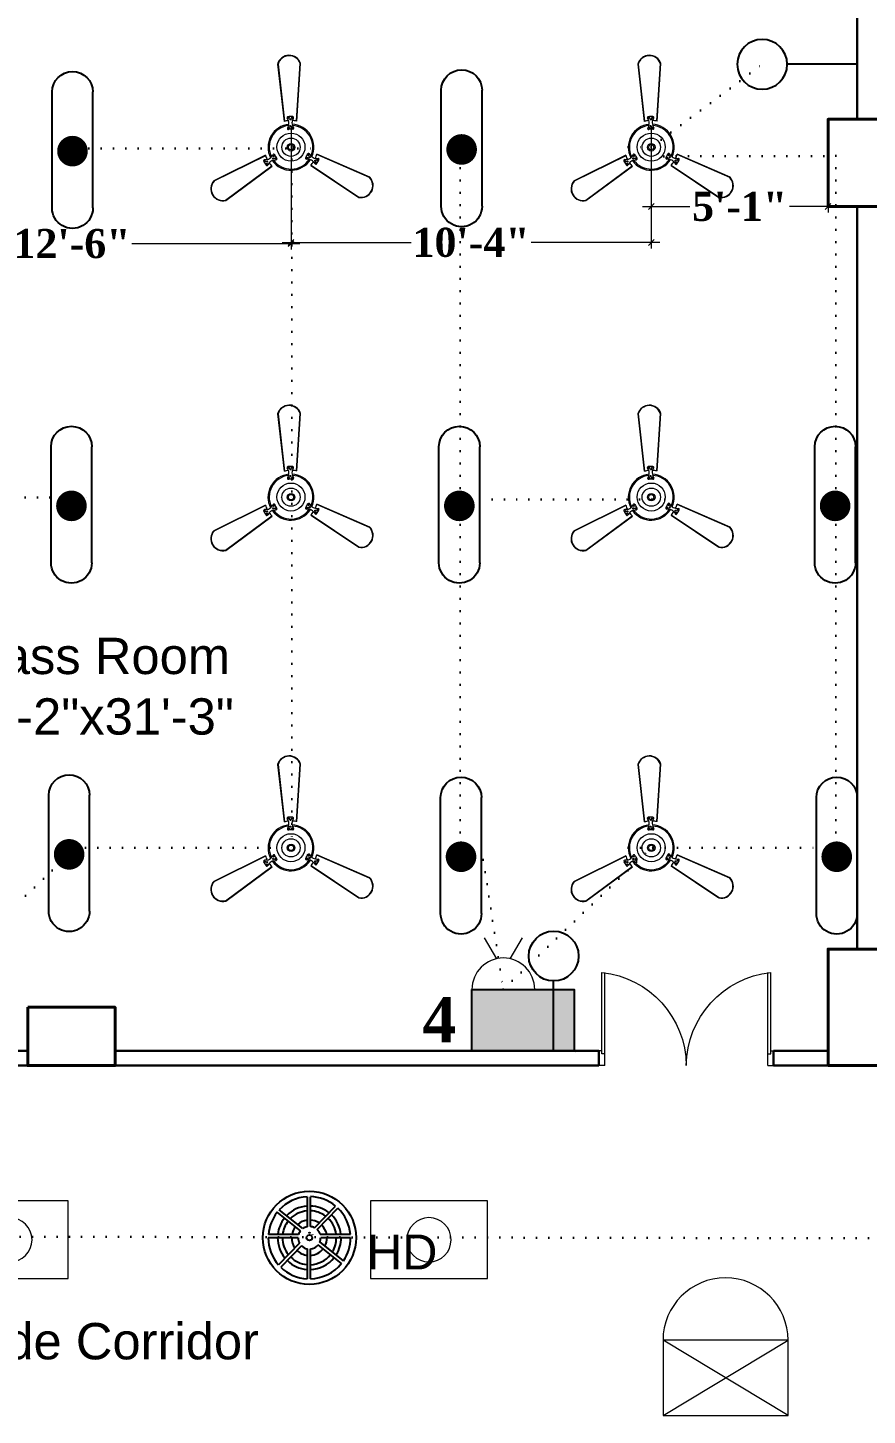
# Model space of a CAD drawing. Header units: inches. Extents: x -12 to 20935469, y -1604 to 24729220.
# Drawn here: x 20824486.9 to 20824775.3, y 24654410.2 to 24654886.8 of the extents above; entities that cross this region are included whole.
import ezdxf

# ---------------------------------------------------------------- set-up
doc = ezdxf.new("R2010")
doc.units = ezdxf.units.IN
doc.header["$LTSCALE"] = 0.03
doc.header["$MEASUREMENT"] = 0
doc.header["$PDMODE"] = 32
doc.header["$PDSIZE"] = 15
doc.linetypes.add('ACAD_ISO02W100', pattern=[15, 12, -3])
doc.linetypes.add('DOT', pattern=[0.25, 0, -0.25])
for name, color, linetype, lineweight in [('0-elect.fixture-3 fan', 200, 'Continuous', 20), ('2', 7, 'Continuous', 9), ('CL BOX', 90, 'ACAD_ISO02W100', 0), ('column', 1, 'Continuous', 40), ('Dimiention', 75, 'Continuous', 18), ('Door', 7, 'Continuous', 18), ('E-CF', 4, 'Continuous', 30), ('line', 7, 'Continuous', 9), ('Main Wall', 7, 'Continuous', 30)]:
    doc.layers.add(name, color=color, linetype=linetype, lineweight=lineweight)
for name, color, linetype in [('DIM TEXT 2025', 7, 'Continuous'), ('FUR', 251, 'Continuous'), ('H', 154, 'Continuous'), ('heat detactor', 8, 'Continuous'), ('SB TEXT', 215, 'DOT'), ('TEXT', 7, 'Continuous'), ('w', 188, 'DOT')]:
    doc.layers.add(name, color=color, linetype=linetype)
doc.styles.add('2', font='swisscl.ttf')
doc.styles.add('RomanS', font='arial.ttf', dxfattribs={"height": 12})
doc.styles.get("Standard").update_dxf_attribs({"font": 'timesbd.ttf'})
doc.dimstyles.new('Standard 8', dxfattribs={"dimtxt": 7, "dimasz": 2, "dimexe": 2, "dimexo": 2, "dimgap": 2, "dimtad": 0, "dimdec": 0, "dimzin": 3, "dimdsep": 46, "dimlunit": 4, "dimtxsty": 'Standard', "dimblk": 'OBLIQUE', "dimcen": 3, "dimdle": 3, "dimclrd": 256, "dimclre": 256, "dimclrt": 256, "dimadec": 0, "dimazin": 0, "dimtfac": 1, "dimtdec": 0, "dimtix": 1, "dimtofl": 0, "dimtmove": 0, "dimatfit": 0, "dimldrblk": 'OBLIQUE', "dimfxl": 1, "dimtolj": 1, "dimtzin": 0, "dimlwd": -1, "dimlwe": -1, "dimarcsym": 0})

# ---------------------------------------------------------------- blocks, each defined once
blk = doc.blocks.new('A$C36295410')
at = {"layer": 'Door'}
for p, q in [((1, 4), (1, 32)), ((2, 0), (2, 31.98)), ((58, 0), (58, 31.98)), ((59, 4), (59, 32)), ((1, 5), (0, 5)), ((59, 5), (60, 5)), ((2, 4), (1, 4)), ((58, 4), (59, 4)), ((2, 0), (0, 0)), ((58, 0), (60, 0))]:
    blk.add_line(p, q, dxfattribs=at)
for centre, start, end in [((-2.53, -0.34), 0.5906, 83.7783), ((62.53, -0.34), 96.2217, 179.4094)]:
    blk.add_arc(centre, 32.53, start, end, dxfattribs=at)
blk = doc.blocks.new('E-CF')
at = {"layer": '0-elect.fixture-3 fan', "color": 230, "linetype": 'ByBlock', "lineweight": 13, "ltscale": 5}
for p, q in [((-1.45, 6.53), (-2.38, 20.87)), ((-1.35, 6.55), (-2.29, 20.85)), ((3.24, 20.73), (1.65, 6.48)), ((3.34, 20.73), (1.74, 6.45)), ((-19.63, -7.46), (-6.46, -1.71)), ((-19.57, -7.54), (-6.43, -1.8)), ((6.34, -2.1), (19.2, -8.44)), ((6.37, -2.01), (19.25, -8.36)), ((-4.99, -4.44), (-16.92, -12.4)), ((-4.93, -4.51), (-16.88, -12.49)), ((16.28, -13.26), (4.71, -4.73)), ((16.32, -13.17), (4.78, -4.66))]:
    blk.add_line(p, q, dxfattribs=at)
at = {"layer": '0-elect.fixture-3 fan', "color": 232, "linetype": 'ByBlock', "lineweight": 13, "ltscale": 5}
for p, q in [((-0.33, 6.68), (-0.62, 7.28)), ((-0.29, 7.46), (-0.15, 7.2)), ((-0.02, 6.87), (0.23, 7.01)), ((0.48, 7.43), (0.62, 7.18)), ((0.63, 6.66), (0.96, 7.25)), ((-0.35, 5.43), (-0.66, 4.81)), ((-0.35, 4.97), (-0.22, 4.72)), ((0.04, 5.2), (0.29, 5.33)), ((0.42, 4.9), (0.56, 4.65)), ((0.6, 5.41), (0.87, 4.78)), ((-6.08, -2.77), (-6.75, -2.79)), ((-6.68, -3.29), (-6.53, -3.05)), ((-5.94, -3.44), (-6.18, -3.29)), ((-4.99, -2.18), (-4.57, -1.62)), ((-4.52, -2.55), (-4.76, -2.41)), ((-4.53, -3.01), (-3.84, -2.97)), ((-4.46, -2.08), (-4.31, -1.83)), ((-4.13, -2.78), (-3.98, -2.54)), ((4.38, -3.22), (3.69, -3.14)), ((4.03, -2.81), (3.74, -2.8)), ((4.47, -2.17), (4.18, -2.17)), ((4.47, -2.63), (4.47, -2.91)), ((4.87, -2.41), (4.49, -1.83)), ((5.94, -3.05), (6.61, -3.1)), ((5.95, -3.42), (5.94, -3.7)), ((-6.31, -3.97), (-6.16, -3.73)), ((-5.62, -3.61), (-6, -4.17)), ((5.44, -3.87), (5.79, -4.45)), ((6.19, -4.13), (5.9, -4.12)), ((6.6, -3.47), (6.31, -3.46))]:
    blk.add_line(p, q, dxfattribs=at)
at = {"layer": '0-elect.fixture-3 fan', "color": 5, "lineweight": 13}
blk.add_line((0, 0), (0, 0), dxfattribs=at)
at = {"layer": '0-elect.fixture-3 fan', "color": 230, "linetype": 'ByBlock', "lineweight": 13, "ltscale": 5, "extrusion": (0, 0, -1)}
for centre, major_axis, start_param, end_param in [((0.46, 19.91), (-2.12, 2.12), 5.823867, 8.359631), ((0.46, 19.91), (-2.05, 2.05), 5.830329, 8.353169), ((0, 0), (-4.05, 4.05), 5.068563, 7.021343), ((0, 0), (-3.85, 3.85), 5.085186, 7.003917), ((0, 0), (4.72, 4.72), -1.003222, -0.833722), ((0, 0), (-4.05, 4.05), 0.879773, 2.832553), ((0, 0), (-3.85, 3.85), 0.896396, 2.815126), ((0, 0), (4.72, 4.72), -0.690743, -0.521244), ((0, 0), (-4.72, 4.72), 5.068843, 5.238343), ((0, 0), (4.05, 4.05), 1.403372, 3.356151), ((0, 0), (-3.85, 3.85), 2.990791, 4.909522), ((0, 0), (-4.72, 4.72), 2.66197, 2.831469), ((0, 0), (4.72, 4.72), 3.185569, 3.355068), ((0, 0), (4.72, 4.72), 1.403652, 1.573151), ((-17.47, -9.55), (-2.12, 2.12), 3.729471, 6.265236), ((-17.47, -9.55), (-2.05, 2.05), 3.735934, 6.258773), ((17, -10.35), (-2.12, 2.12), 1.635076, 4.170841), ((17, -10.35), (2.05, 2.05), 0.070743, 2.593582)]:
    blk.add_ellipse(centre, major_axis=major_axis, ratio=1, start_param=start_param, end_param=end_param, dxfattribs=at)
at = {"layer": '0-elect.fixture-3 fan', "color": 232, "linetype": 'ByBlock', "lineweight": 13, "ltscale": 5, "extrusion": (0, 0, -1)}
for centre, major_axis, start_param, end_param in [((-0.41, 7.39), (-0.169, 0.169), 5.038692, 7.013305), ((0, 0), (5.4, 5.4), -0.840677, -0.683789), ((-0.22, 7.33), (0.101, 0.101), 3.926991, 10.210176), ((0.11, 6.94), (0.101, 0.101), 3.926991, 10.210176), ((0.55, 7.31), (0.101, 0.101), 3.926991, 10.210176), ((0.75, 7.36), (-0.169, 0.169), 0.887007, 2.86162), ((-0.44, 4.71), (0.169, 0.169), 2.26283, 4.381754), ((-0.28, 4.84), (0.101, 0.101), 3.926991, 10.210176), ((0, 0), (3.17, 3.17), -0.878763, -0.645703), ((-2.18, 6.1), (-1.37, 1.37), 2.052913, 2.705807), ((0.17, 5.27), (0.101, 0.101), 3.926991, 10.210176), ((0.49, 4.78), (0.101, 0.101), 3.926991, 10.210176), ((2.58, 5.99), (1.46, 1.46), 3.643048, 4.257264), ((0.66, 4.68), (0.169, 0.169), 0.376965, 2.49589), ((-6.75, -3.02), (0.169, 0.169), 3.505001, 5.479614), ((0, 0), (-5.4, 5.4), 4.91891, 5.075797), ((-6.6, -3.17), (0.101, 0.101), 3.926991, 10.210176), ((-6.06, -3.36), (0.101, 0.101), 3.926991, 10.210176), ((-6.47, -0.75), (1.46, 1.46), 1.548653, 2.162869), ((-4.19, -4.93), (-1.37, 1.37), 6.241703, 6.894597), ((-4.64, -2.48), (-0.101, 0.101), 5.497787, 11.780972), ((-4.38, -1.76), (-0.169, 0.169), 6.136552, 8.255476), ((-4.38, -1.96), (-0.101, 0.101), 5.497787, 11.780972), ((-4.05, -2.66), (0.101, 0.101), 3.926991, 10.210176), ((0, 0), (-3.17, 3.17), 4.880824, 5.113884), ((-3.86, -2.73), (0.169, 0.169), 0.168435, 2.287359), ((3.72, -2.9), (0.169, 0.169), 2.471361, 4.590285), ((0, 0), (-3.17, 3.17), 2.786429, 3.019489), ((3.89, -2.81), (0.101, 0.101), 3.926991, 10.210176), ((4.29, -1.97), (-0.169, 0.169), 5.928021, 8.046946), ((4.33, -2.17), (0.101, 0.101), 3.926991, 10.210176), ((4.47, -2.77), (0.101, 0.101), 3.926991, 10.210176), ((3.89, -5.22), (-1.46, 1.46), 1.025054, 1.63927), ((6.36, -1.16), (1.37, 1.37), 2.576511, 3.229406), ((5.95, -3.56), (-0.101, 0.101), 5.497787, 11.780972), ((0, 0), (-5.4, 5.4), 2.824515, 2.981402), ((6.45, -3.47), (-0.101, 0.101), 5.497787, 11.780972), ((6.6, -3.33), (-0.169, 0.169), 0.849902, 2.824515), ((-6.19, -4.04), (0.169, 0.169), 1.373501, 3.348114), ((-6.24, -3.85), (0.101, 0.101), 3.926991, 10.210176), ((6, -4.32), (-0.169, 0.169), 2.981402, 4.956015), ((6.05, -4.13), (0.101, 0.101), 3.926991, 10.210176)]:
    blk.add_ellipse(centre, major_axis=major_axis, ratio=1, start_param=start_param, end_param=end_param, dxfattribs=at)
at = {"layer": '0-elect.fixture-3 fan', "linetype": 'ByBlock', "lineweight": 13, "ltscale": 5, "extrusion": (0, 0, -1)}
blk.add_ellipse((0.01, 0.03), major_axis=(-2.47, 2.47), ratio=1, start_param=5.497787, end_param=11.780972, dxfattribs=at)
at = {"layer": '0-elect.fixture-3 fan', "color": 200, "linetype": 'ByBlock', "lineweight": 13, "ltscale": 5, "extrusion": (0, 0, -1)}
blk.add_ellipse((0, 0), major_axis=(-1.61, 1.61), ratio=1, start_param=5.497787, end_param=11.780972, dxfattribs=at)
at = {"layer": '0-elect.fixture-3 fan', "color": 190, "linetype": 'ByBlock', "lineweight": 13, "ltscale": 5, "extrusion": (0, 0, -1)}
for major_axis, start_param, end_param in [((0.666, 0.666), 3.926991, 10.210176), ((-0.461, 0.461), 5.497787, 11.780972)]:
    blk.add_ellipse((0, 0), major_axis=major_axis, ratio=1, start_param=start_param, end_param=end_param, dxfattribs=at)
blk = doc.blocks.new('_Oblique')
at = {"color": 0, "linetype": 'ByBlock', "lineweight": -2}
blk.add_line((-0.5, -0.5), (0.5, 0.5), dxfattribs=at)
blk = doc.blocks.new('*D297')
at = {"layer": 'Defpoints', "color": 0, "transparency": 16777216}
for p in [(20824426.84, 24654845.74), (20824577.32, 24654845.74), (20824577.32, 24654812.59)]:
    blk.add_point(p, dxfattribs=at)
at = {"layer": 'DIM TEXT 2025', "lineweight": 0, "transparency": 16777216}
for p, q in [((20824426.84, 24654845.74), (20824426.84, 24654810.59)), ((20824577.32, 24654845.74), (20824577.32, 24654810.59)), ((20824423.84, 24654812.59), (20824481.5, 24654812.59)), ((20824580.32, 24654812.59), (20824522.66, 24654812.59))]:
    blk.add_line(p, q, dxfattribs=at)
at = {"layer": 'DIM TEXT 2025', "lineweight": 0, "transparency": 16777216, "xscale": 2, "yscale": 2, "zscale": 2, "rotation": 180}
blk.add_blockref('_Oblique', (20824426.84, 24654812.59), dxfattribs=at)
at = {"layer": 'DIM TEXT 2025', "lineweight": 0, "transparency": 16777216, "xscale": 2, "yscale": 2, "zscale": 2}
blk.add_blockref('_Oblique', (20824577.32, 24654812.59), dxfattribs=at)
at = {"layer": 'DIM TEXT 2025', "lineweight": 0, "transparency": 16777216, "insert": (20824502.08, 24654812.59), "char_height": 10, "attachment_point": 5}
blk.add_mtext('\\A1;12\'-6"', dxfattribs=at)
blk = doc.blocks.new('*D298')
at = {"layer": 'Defpoints', "color": 0, "transparency": 16777216}
for p in [(20824577.32, 24654853.07), (20824701.1, 24654845.74), (20824701.1, 24654813.01)]:
    blk.add_point(p, dxfattribs=at)
at = {"layer": 'DIM TEXT 2025', "lineweight": 0, "transparency": 16777216}
for p, q in [((20824577.32, 24654853.07), (20824577.32, 24654811.01)), ((20824701.1, 24654845.74), (20824701.1, 24654811.01)), ((20824574.32, 24654813.01), (20824618.63, 24654813.01)), ((20824704.1, 24654813.01), (20824659.79, 24654813.01))]:
    blk.add_line(p, q, dxfattribs=at)
at = {"layer": 'DIM TEXT 2025', "lineweight": 0, "transparency": 16777216, "xscale": 2, "yscale": 2, "zscale": 2, "rotation": 180}
blk.add_blockref('_Oblique', (20824577.32, 24654813.01), dxfattribs=at)
at = {"layer": 'DIM TEXT 2025', "lineweight": 0, "transparency": 16777216, "xscale": 2, "yscale": 2, "zscale": 2}
blk.add_blockref('_Oblique', (20824701.1, 24654813.01), dxfattribs=at)
at = {"layer": 'DIM TEXT 2025', "lineweight": 0, "transparency": 16777216, "insert": (20824639.21, 24654813.01), "char_height": 10, "attachment_point": 5}
blk.add_mtext('\\A1;10\'-4"', dxfattribs=at)
blk = doc.blocks.new('*D184')
at = {"layer": 'Defpoints', "color": 0, "transparency": 16777216}
for p in [(20824701.1, 24654853.07), (20824761.85, 24654853.07), (20824761.85, 24654825.37)]:
    blk.add_point(p, dxfattribs=at)
at = {"layer": 'DIM TEXT 2025', "lineweight": 0, "transparency": 16777216}
for p, q in [((20824701.1, 24654853.07), (20824701.1, 24654823.37)), ((20824761.85, 24654853.07), (20824761.85, 24654823.37)), ((20824698.1, 24654825.37), (20824714.36, 24654825.37)), ((20824764.85, 24654825.37), (20824748.59, 24654825.37))]:
    blk.add_line(p, q, dxfattribs=at)
at = {"layer": 'DIM TEXT 2025', "lineweight": 0, "transparency": 16777216, "xscale": 2, "yscale": 2, "zscale": 2, "rotation": 180}
blk.add_blockref('_Oblique', (20824701.1, 24654825.37), dxfattribs=at)
at = {"layer": 'DIM TEXT 2025', "lineweight": 0, "transparency": 16777216, "xscale": 2, "yscale": 2, "zscale": 2}
blk.add_blockref('_Oblique', (20824761.85, 24654825.37), dxfattribs=at)
at = {"layer": 'DIM TEXT 2025', "lineweight": 0, "transparency": 16777216, "insert": (20824731.47, 24654825.37), "char_height": 10, "attachment_point": 5}
blk.add_mtext('\\A1;5\'-1"', dxfattribs=at)
blk = doc.blocks.new('FDDF')
at = {"layer": 'line', "color": 6, "linetype": 'Continuous', "lineweight": 25, "ltscale": 50}
for p, q in [((7351582.6, 3307777.3), (7351582.6, 3307351.8)), ((7351732.3, 3307777.3), (7351732.3, 3307351.8))]:
    blk.add_line(p, q, dxfattribs=at)
at = {"layer": 'line', "color": 6, "linetype": 'Continuous', "lineweight": 40, "ltscale": 50, "const_width": 56.1}
blk.add_lwpolyline([(7351657.4, 3307596.9, 1), (7351657.4, 3307540.8, 1)], format="xyb", close=True, dxfattribs=at)
at = {"layer": 'line', "color": 6, "linetype": 'Continuous', "lineweight": 25, "ltscale": 50}
for centre, start, end in [((7351657.4, 3307777.3), 0, 180), ((7351657.4, 3307351.8), 180, 0)]:
    blk.add_arc(centre, 74.8, start, end, dxfattribs=at)
blk = doc.blocks.new('fgftrfteter')
at = {"layer": 'Dimiention', "color": 4, "ltscale": 50}
for p, q in [((4580894.6, 2288122.5), (4580807.5, 2288269.4)), ((4580988.8, 2288122.5), (4581075.8, 2288269.4)), ((4580719.7, 2287905.6), (4581163.6, 2287905.6))]:
    blk.add_line(p, q, dxfattribs=at)
blk.add_arc((4580941.7, 2287905.6), 221.9, 0, 180, dxfattribs=at)
blk = doc.blocks.new('2PIN')
at = {"layer": 'H', "true_color": 0x000000, "transparency": 33554567}
h = blk.add_hatch(color=18, dxfattribs=at)
h.dxf.hatch_style = 1
h.paths.add_polyline_path([(20823026.99, 24658981.16), (20822972.29, 24658981.16), (20822972.29, 24658948.3), (20823026.99, 24658948.3)])
blk.add_lwpolyline([(20822972.29, 24658981.16), (20823026.99, 24658981.16), (20823026.99, 24658948.3), (20822972.29, 24658948.3)], close=True)
at = {"layer": '2', "color": 6, "lineweight": 25, "transparency": 33554648, "xscale": 0.07559514081214198, "yscale": 0.07559514081214198, "zscale": 0.07559514081214198}
blk.add_blockref('fgftrfteter', (20476692.14, 24486026.62), dxfattribs=at)
blk = doc.blocks.new('bulb')
at = {"layer": 'line', "color": 4, "lineweight": 25, "ltscale": 50}
for p, q in [((20823168.7, 24658803.9), (20823168.7, 24658777.61)), ((20823168.7, 24658790.76), (20823209.88, 24658790.76))]:
    blk.add_line(p, q, dxfattribs=at)
blk.add_circle((20823224.56, 24658790.76), 14.68, dxfattribs=at)
blk = doc.blocks.new('GGGFGFG')
at = {"layer": 'line', "color": 4, "ltscale": 50}
for p, q in [((7356688.2, 3293208.1), (7357003, 3293208.1)), ((7356688.2, 3292998.4), (7356688.2, 3293208.1)), ((7357003, 3293208.1), (7357003, 3292998.4)), ((7357003, 3292998.4), (7356688.2, 3292998.4))]:
    blk.add_line(p, q, dxfattribs=at)
blk.add_circle((7356845.6, 3293103.2), 59.6, dxfattribs=at)
blk = doc.blocks.new('JIJUUU')
at = {"layer": 'Dimiention', "color": 4, "ltscale": 50}
for p, q in [((7358869.5, 3293274.4), (7359075.2, 3293616.9)), ((7358869.5, 3293616.9), (7359075.2, 3293274.4))]:
    blk.add_line(p, q, dxfattribs=at)
blk.add_lwpolyline([(7359075.2, 3293616.9), (7358869.5, 3293616.9), (7358869.5, 3293274.4), (7359075.2, 3293274.4)], close=True, dxfattribs=at)
blk.add_arc((7359075.2, 3293445.7), 171.3, 270, 90, dxfattribs=at)
blk = doc.blocks.new('heat detaCTOR')
for p, q in [((20826806.99, 24664335.71), (20826806.99, 24664325.41)), ((20826808.1, 24664325.48), (20826808.1, 24664335.73)), ((20826809.56, 24664325.06), (20826816.75, 24664332.51)), ((20826804.72, 24664323.99), (20826796.69, 24664330.35)), ((20826805.53, 24664324.77), (20826797.4, 24664331.19)), ((20826810.46, 24664324.4), (20826817.58, 24664331.78)), ((20826804.07, 24664322.73), (20826793.7, 24664322.73)), ((20826821.85, 24664322.73), (20826811.48, 24664322.73)), ((20826803.91, 24664321.62), (20826793.66, 24664321.62)), ((20826804.41, 24664319.72), (20826797.2, 24664312.27)), ((20826805.09, 24664318.84), (20826797.97, 24664311.46)), ((20826806.99, 24664317.83), (20826806.99, 24664307.52)), ((20826818.83, 24664312.83), (20826810.79, 24664319.19)), ((20826819.48, 24664313.72), (20826811.36, 24664320.16)), ((20826821.9, 24664321.62), (20826811.65, 24664321.62)), ((20826808.1, 24664307.5), (20826808.1, 24664317.77))]:
    blk.add_line(p, q)
at = {"layer": 'heat detactor'}
for radius in [16.02, 0.961]:
    blk.add_circle((20826807.78, 24664321.62), radius, dxfattribs=at)
at = {"layer": 'heat detactor', "ltscale": 50}
for radius, start, end in [(14.12, 93.1805, 137.2895), (14.12, 50.5228, 88.685), (14.12, 141.7875, 175.4795), (9.26, 95.4082, 134.2403), (6.08, 97.3867, 131.5175), (6.08, 56.4828, 86.9346), (9.26, 53.6686, 87.7533), (9.26, 7.6691, 45.9996), (14.12, 4.5205, 46.0244), (9.26, 141.9072, 172.3309), (6.08, 142.0004, 169.5114), (3.87, 142.2004, 163.3657), (3.87, 101.6639, 125.5893), (1.65, 78.6551, 101.3184), (3.87, 62.6166, 85.1763), (1.65, 42.0404, 45.9436), (3.87, 16.6343, 45.9836), (6.08, 10.4886, 45.9945), (14.12, 179.9779, 221.5042), (9.26, 180, 218.3584), (6.08, 180, 215.5442), (3.87, 180, 209.4431), (3.87, 226.0434, 258.3361), (3.87, 274.8237, 321.1017), (3.87, 337.7128, 0), (6.08, 331.7846, 0), (9.26, 329.0619, 0), (14.12, 326.0126, 0.0221), (9.26, 226.0274, 264.5918), (6.08, 226.0325, 262.6133), (6.08, 273.0654, 321.3017), (9.26, 272.2467, 321.395), (14.12, 226.0026, 266.8195), (14.12, 271.315, 321.5146)]:
    blk.add_arc((20826807.78, 24664321.62), radius, start, end, dxfattribs=at)
at = {"layer": 'heat detactor'}
for start, end in [(94.5899, 135.3638), (52.5077, 88.0926), (141.8685, 173.4939), (6.5061, 46.0017), (180, 219.5193), (327.9383, 0), (226.0253, 265.4101), (271.9074, 321.4336)]:
    blk.add_arc((20826807.78, 24664321.62), 10.91, start, end, dxfattribs=at)
at = {"insert": (20826827.55, 24664322.73), "char_height": 12, "attachment_point": 1, "style": 'RomanS'}
blk.add_mtext_dynamic_manual_height_columns('HD', width=23.193, gutter_width=60, heights=[0], dxfattribs=at)

msp = doc.modelspace()

# ---------------------------------------------------------------- linework, layer by layer
at = {"layer": 'column', "lineweight": 40, "ltscale": 20}
for points in [[(20824761.85, 24654825.37), (20824781.85, 24654825.37), (20824781.85, 24654855.37), (20824761.85, 24654855.37)], [(20824761.85, 24654530.33), (20824781.85, 24654530.33), (20824781.85, 24654570.33), (20824761.85, 24654570.33)], [(20824486.88, 24654550.32), (20824486.88, 24654530.32), (20824516.86, 24654530.32), (20824516.86, 24654550.32)]]:
    msp.add_lwpolyline(points, close=True, dxfattribs=at)
at = {"layer": 'Main Wall', "lineweight": 30}
for p, q in [((20824771.85, 24654855.37), (20824771.85, 24654920.17)), ((20824771.85, 24654874.22), (20824771.86, 24654874.22)), ((20824771.85, 24654868.22), (20824771.86, 24654868.22)), ((20824771.85, 24654570.33), (20824771.85, 24654825.37)), ((20824486.88, 24654535.32), (20824316.87, 24654535.32)), ((20824516.86, 24654535.32), (20824683.14, 24654535.32)), ((20824683.14, 24654530.32), (20824683.14, 24654535.32)), ((20824743.14, 24654530.32), (20824743.14, 24654535.32)), ((20824743.14, 24654535.32), (20824761.87, 24654535.32)), ((20824486.88, 24654530.32), (20824316.87, 24654530.32)), ((20824511.87, 24654530.32), (20824683.14, 24654530.32)), ((20824743.14, 24654530.32), (20824761.85, 24654530.33))]:
    msp.add_line(p, q, dxfattribs=at)
at = {"layer": 'w', "linetype": 'DOT', "lineweight": 30, "ltscale": 550, "transparency": 33554661}
for p, q in [((20824701.1, 24654845.74), (20824739.24, 24654874.22)), ((20824495.22, 24654845.36), (20824586.98, 24654845.36)), ((20824577.61, 24654845.74), (20824577.61, 24654605.1)), ((20824693.21, 24654845.71), (20824701.1, 24654845.74)), ((20824635.46, 24654842.74), (20824635.46, 24654602.1)), ((20824764.57, 24654842.74), (20824701.18, 24654842.6)), ((20824764.57, 24654842.74), (20824764.57, 24654602.1)), ((20824426.84, 24654725.42), (20824508.88, 24654725.42)), ((20824569.43, 24654725.42), (20824577.32, 24654725.42)), ((20824642.18, 24654724.76), (20824708.96, 24654724.76)), ((20824494.07, 24654605.1), (20824577.32, 24654605.1)), ((20824642.75, 24654605.1), (20824650.23, 24654556.47)), ((20824650.27, 24654556.47), (20824701.09, 24654605.1)), ((20824693.21, 24654605.1), (20824757.83, 24654605.1)), ((20824452.53, 24654556.47), (20824501.08, 24654602.85)), ((20824192.73, 24654472.07), (20825039.82, 24654470.47))]:
    msp.add_line(p, q, dxfattribs=at)

# ---------------------------------------------------------------- block references
at = {"xscale": -0.5837749611745884, "yscale": 0.5837749611745884, "zscale": 0.5837749611745884}
msp.add_blockref('bulb', (32980816.35, 10259689.6), dxfattribs=at)
for name, p, xscale, yscale, zscale, rotation in [('bulb', (35192196.13, 12465815.99), 0.5837749611745884, 0.5837749611745884, 0.5837749611745884, 89.8698224567754), ('2PIN', (7423311.91, 8810424.27), 0.6429687876420657, 0.6429687876420657, 0.6429687876420657, 359.9537053968672)]:
    msp.add_blockref(name, p, dxfattribs=dict(xscale=xscale, yscale=yscale, zscale=zscale, rotation=rotation))
at = {"layer": 'CL BOX', "color": 5, "transparency": 33554457, "xscale": -0.127552882082143, "yscale": 0.127552882082143, "zscale": 0.127552882082143, "rotation": 359.9998993550784}
for p in [(21762866.85, 24234424.03), (21763010.85, 24234424.03)]:
    msp.add_blockref('GGGFGFG', p, dxfattribs=at)
at = {"layer": 'E-CF', "xscale": -1.378879578969062, "yscale": 1.378879578969062, "zscale": 1.378879578969062}
for p in [(20824577.32, 24654845.74), (20824701.1, 24654845.74), (20824577.32, 24654725.55), (20824701.1, 24654725.55), (20824577.32, 24654605.1), (20824701.1, 24654605.1)]:
    msp.add_blockref('E-CF', p, dxfattribs=at)
at = {"layer": 'FUR', "xscale": -1}
msp.add_blockref('A$C36295410', (20824743.14, 24654530.32), dxfattribs=at)
at = {"layer": 'heat detactor'}
msp.add_blockref('heat detaCTOR', (-2224.14, -9850.45), dxfattribs=at)
at = {"layer": 'line', "color": 5}
for name, p, xscale, yscale, zscale, rotation in [('FDDF', (20135810.15, 24964753.16), -0.09369666655797602, 0.09369666655797602, 0.09369666655797602, 179.9999999896241), ('FDDF', (20135676.44, 24964752.58), -0.09369666655797602, 0.09369666655797602, 0.09369666655797602, 179.9999999896241), ('FDDF', (20135676.08, 24964630.73), -0.09369666655797602, 0.09369666655797602, 0.09369666655797602, 179.9999999896241), ('FDDF', (20135809.37, 24964630.73), -0.09369666655797602, 0.09369666655797602, 0.09369666655797602, 179.9999999896241), ('FDDF', (20135938.49, 24964630.73), -0.09369666655797602, 0.09369666655797602, 0.09369666655797602, 179.9999999896241), ('FDDF', (20135675.29, 24964511.03), -0.09369666655797602, 0.09369666655797602, 0.09369666655797602, 179.9999999896241), ('FDDF', (20135809.95, 24964510.21), -0.09369666655797602, 0.09369666655797602, 0.09369666655797602, 179.9999999896241), ('FDDF', (20135939.05, 24964510.21), -0.09369666655797602, 0.09369666655797602, 0.09369666655797602, 179.9999999896241), ('JIJUUU', (21237735.47, 23731583.86), 0.1254032671904461, 0.1254032671904461, 0.1254032671904461, 90)]:
    msp.add_blockref(name, p, dxfattribs=dict(at, xscale=xscale, yscale=yscale, zscale=zscale, rotation=rotation))

# ---------------------------------------------------------------- texts
at = {"layer": 'SB TEXT', "insert": (20824628.26, 24654538.34), "char_height": 15.44, "width": 227.4581, "attachment_point": 8, "rotation": 0}
msp.add_mtext('4', dxfattribs=at)
at = {"layer": 'TEXT', "color": 30, "lineweight": 5, "ltscale": 20, "char_height": 12.4758, "attachment_point": 2, "style": '2'}
for s, width, gutter_width, insert in [('\\pxsm1;{\\fArial|b0|i0|c0|p34;\\C0;Class Room\\P44\'-2"x31\'-3"}', 230.7646, 0.5, (20824508.93, 24654677.26)), ("\\pxsm1,qc;{\\fArial|b0|i0|c0|p34;\\C0;10' Wide Corridor}", 227.8899, 0.75, (20824498.8, 24654441.88))]:
    msp.add_mtext_dynamic_manual_height_columns(s, width=width, gutter_width=gutter_width, heights=[0], dxfattribs=dict(at, insert=insert))

# ---------------------------------------------------------------- dimensions: what is measured, and where the dimension line sits
at = {"layer": 'DIM TEXT 2025', "lineweight": 0}
for base, p1, p2, picture, middle in [((20824701.1, 24654813.01), (20824577.32, 24654853.07), (20824701.1, 24654845.74), '*D298', (20824639.21, 24654813.01)), ((20824761.85, 24654825.37), (20824701.1, 24654853.07), (20824761.85, 24654853.07), '*D184', (20824731.47, 24654825.37)), ((20824577.32, 24654812.59), (20824426.84, 24654845.74), (20824577.32, 24654845.74), '*D297', (20824502.08, 24654812.59))]:
    dim = msp.add_linear_dim(base=base, p1=p1, p2=p2, dimstyle='Standard 8', override={"dimtxt": 10, "dimexo": 0, "dimlwd": 0, "dimlwe": 0}, dxfattribs=at)
    dim.commit()
    dim.dimension.update_dxf_attribs({"geometry": picture, "text_midpoint": middle})

doc.saveas('drawing.dxf')
